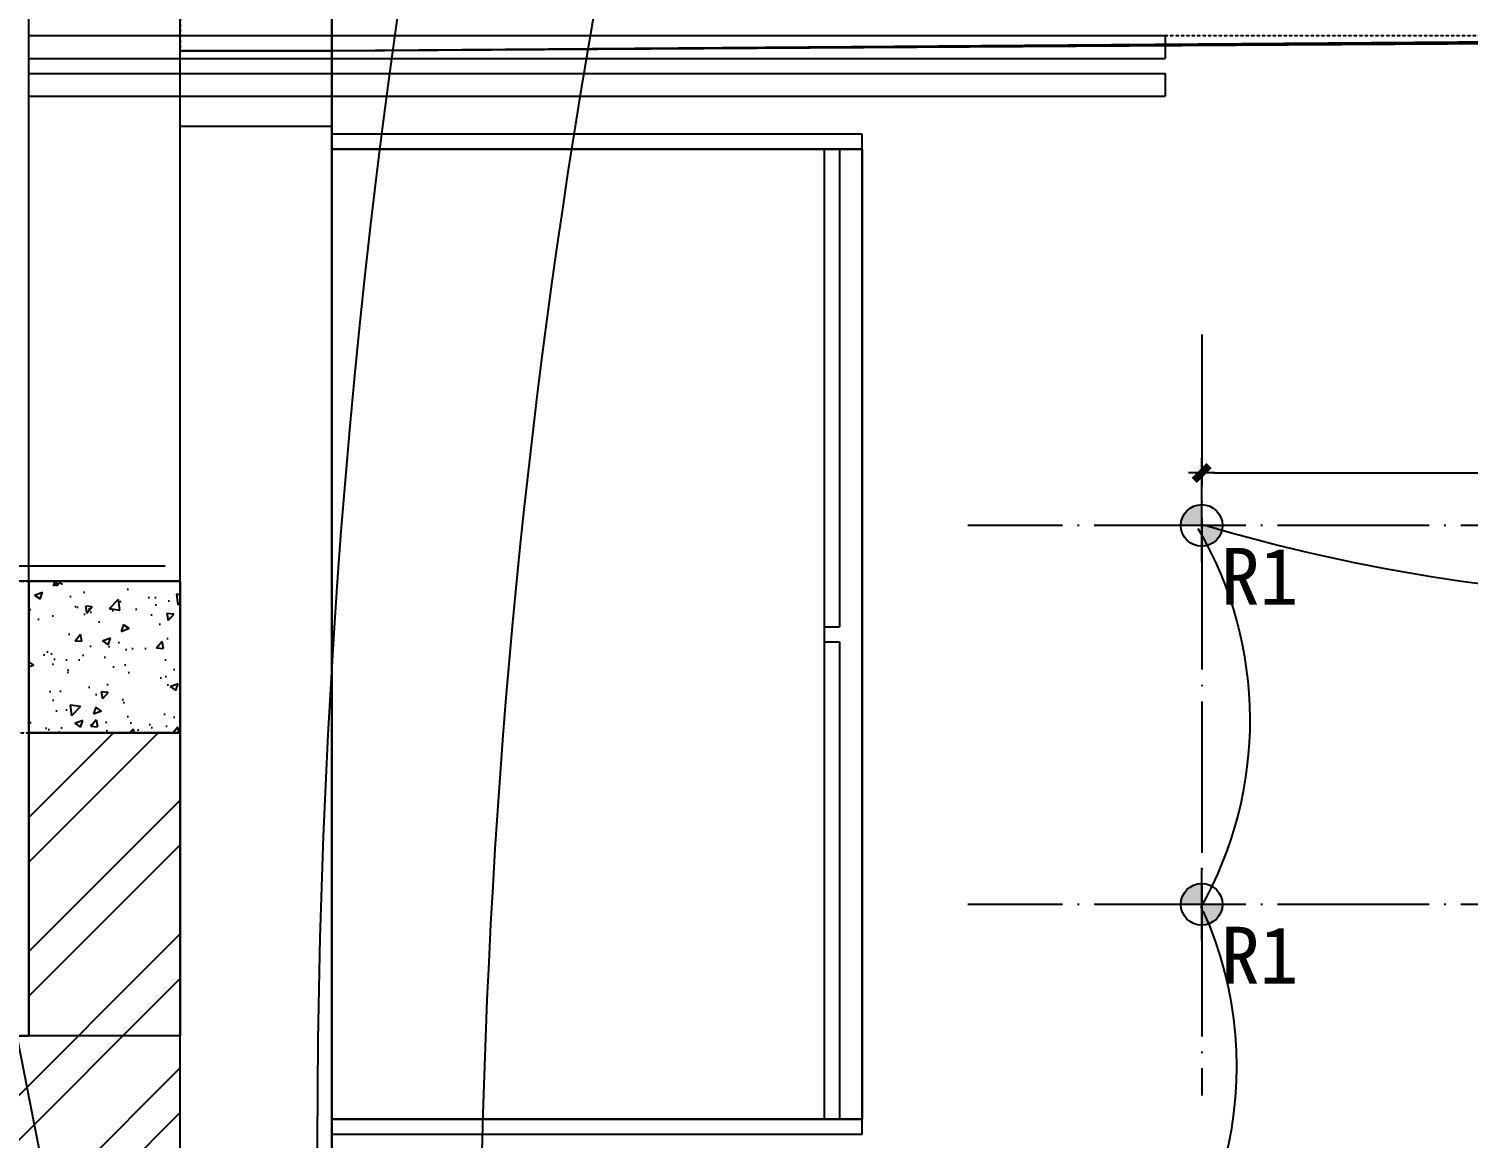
# Model space of a CAD drawing. Extents: x 11992 to 29481, y -6727 to 6811.
# Drawn here: x 18700 to 20600, y -4704 to -3240 of the extents above; entities that cross this region are included whole.
import ezdxf

# ---------------------------------------------------------------- set-up
doc = ezdxf.new("R2010")
doc.units = 0
doc.header["$MEASUREMENT"] = 0
doc.linetypes.add('DASHED', pattern=[19.05, 12.7, -6.35])
doc.linetypes.add('DOTE', pattern=[2.42, 2, -0.2, 0.02, -0.2])
doc.layers.get('0').update_dxf_attribs({"color": 8, "linetype": 'CONTINUOUS'})
doc.layers.get('Defpoints').update_dxf_attribs({"color": 8, "linetype": 'CONTINUOUS'})
for name, color, linetype in [('__附着_S88-LYGC-YTC-10_SEN147J2_设计区$0$PUB_HATCH', 8, 'CONTINUOUS'), ('DQ-BEAM-DASH', 8, 'DASHED'), ('DQ-GZ', 8, 'CONTINUOUS'), ('E_WINDOW', 8, 'CONTINUOUS'), ('FF-FINISH【完成面】', 8, 'CONTINUOUS'), ('WALL', 8, 'CONTINUOUS'), ('zoylight 2射灯', 1, 'CONTINUOUS'), ('zoylight 3编号', 7, 'CONTINUOUS'), ('zoylight 4标注', 9, 'CONTINUOUS'), ('zoylight 5回路', 4, 'CONTINUOUS')]:
    doc.layers.add(name, color=color, linetype=linetype)
doc.styles.add('CCD-DIM', font='archs.shx', dxfattribs={"width": 0.8})
doc.styles.add('TFB MS 3mm at 1 to 25', font='arial.ttf', dxfattribs={"height": 75})
doc.dimstyles.new('zoylight_DIM_40', dxfattribs={"dimscale": 40, "dimtxt": 1.9, "dimasz": 0.4, "dimexe": 0.5, "dimexo": 0.5, "dimgap": 0.5, "dimtad": 1, "dimdec": 0, "dimrnd": 5, "dimzin": 12, "dimdsep": 46, "dimtxsty": 'CCD-DIM', "dimblk": 'CCD_Dimension_Tick', "dimcen": 0.125, "dimclrd": 44, "dimclre": 44, "dimclrt": 50, "dimadec": 0, "dimazin": 0, "dimtfac": 1, "dimtdec": 0, "dimtmove": 2, "dimatfit": 3, "dimldrblk": 'CCD_Leader_Dot', "dimfxl": 0, "dimtvp": 1, "dimtolj": 1, "dimtzin": 0, "dimarcsym": 0})

# ---------------------------------------------------------------- blocks, each defined once
blk = doc.blocks.new('A$C00F337EA')
h = blk.add_hatch()
h.set_pattern_fill('混凝土', color=9, scale=15, angle=180, style=0)
h.set_pattern_definition([(230, (284158.3, 127968.4), (-107.589027, 9.41282), [11.25, -123.75]), (175, (284158.3, 127968.4), (20.8127, -112.82882), [9, -99]), (280.4514, (284149.33, 127969.18), (-86.776407, -103.41593), [9.56103, -105.171317]), (226.1842, (284158.3, 127938.4), (-160.08616, 24.82785), [16.875, -185.625]), (276.6356, (284144.96, 127940.47), (-140.199406, -146.11768), [14.34154, -157.75695]), (171.1842, (284158.3, 127938.4), (-140.19929, -146.11779), [13.5, -148.5]), (201, (284143.3, 127945.9), (-89.536058, 60.392834), [11.25, -123.75]), (146, (284143.3, 127945.9), (-36.4973, -108.772507), [9, -99]), (251.4514, (284135.84, 127950.93), (-126.033394, -48.379575), [9.56103, -105.171317]), (217.5, (284158.3, 127968.4), (-1.8239783, -49.934078), [0, -97.8, 0, -100.5, 0, -99.375]), (187.5, (284158.3, 127968.4), (-39.460431, -59.161757), [0, -57.3, 0, -95.55, 0, -37.875]), (147.5, (284191.75, 127968.4), (-80.0733654, 3.383231), [0, -37.5, 0, -117, 0, -155.25]), (137.5, (284206.75, 127968.4), (-87.477925, -15.015747), [0, -48.75, 0, -77.7, 0, -110.25])])
h.paths.add_polyline_path([(5900, -7200), (6100, -7200), (6100, -7000), (5900, -7000)])
at = {"layer": '__附着_S88-LYGC-YTC-10_SEN147J2_设计区$0$PUB_HATCH'}
h = blk.add_hatch(dxfattribs=at)
h.set_pattern_fill('金属', color=256, scale=50, style=0)
h.set_pattern_definition([(45, (0, 0), (-88.3883, 88.3883), []), (45, (58.93, 0), (-88.3883, 88.3883), [])])
h.paths.add_polyline_path([(5600, -7600), (5600, -7800), (6100, -7800), (6100, -7200), (5900, -7200), (5900, -7600)])
at = {"layer": 'DQ-GZ'}
blk.add_lwpolyline([(6100, -7200), (5900, -7200), (5900, -7000), (6100, -7000)], close=True, dxfattribs=at)
at = {"layer": 'WALL'}
for p, q in [((6100, -7200), (5900, -7200)), ((6100, -7800), (6100, -7200))]:
    blk.add_line(p, q, dxfattribs=at)
blk = doc.blocks.new('MB-B')
at = {"layer": 'DQ-BEAM-DASH', "ltscale": 0.01}
for p, q in [((-11200, 4800), (-11200, 1100)), ((-11000, 4800), (-11000, 1100)), ((-7800, 1120), (-11000, 1120))]:
    blk.add_line(p, q, dxfattribs=at)
for points in [[(-14000, 400), (-11200, 400)], [(-14000, 200), (-11200, 200)]]:
    blk.add_lwpolyline(points, dxfattribs=at)
blk = doc.blocks.new('嵌入式射灯55')
at = {"layer": 'zoylight 2射灯'}
h = blk.add_hatch(color=256, dxfattribs=at)
h.dxf.hatch_style = 1
h.paths.add_polyline_path([(0, 0), (0, 27.5, 0.41421356), (-27.5, 0)])
h.paths.add_polyline_path([(0, -27.5, 0.41421356), (27.5, 0), (0, 0)])
for p, q in [((0, -48.125), (0, 48.125)), ((48.125, 0), (-48.125, 0))]:
    blk.add_line(p, q, dxfattribs=at)
blk.add_circle((0, 0), 27.5, dxfattribs=at)
blk = doc.blocks.new('CCD_Dimension_Tick')
at = {"color": 0, "linetype": 'ByBlock'}
for p, q in [((-1.09, 0), (0, 0)), ((0, 0), (1.09, 0))]:
    blk.add_line(p, q, dxfattribs=at)
at = {"color": 0, "linetype": 'Continuous', "const_width": 0.608}
blk.add_lwpolyline([(-0.61, -0.61), (0.61, 0.61)], dxfattribs=at)
blk = doc.blocks.new('*D82')
at = {"layer": 'Defpoints', "color": 0, "linetype": 'Continuous'}
for p in [(21550.8, -3826.5), (20247.8, -3895.8, -1477.4), (21550.8, -3895.8, -1477.4)]:
    blk.add_point(p, dxfattribs=at)
at = {"layer": 'zoylight 4标注', "color": 44, "lineweight": -2}
for p, q in [((20247.8, -3875.8), (20247.8, -3806.5)), ((20263.8, -3826.5), (21534.8, -3826.5))]:
    blk.add_line(p, q, dxfattribs=at)
at = {"layer": 'zoylight 4标注', "color": 44, "linetype": 'Continuous', "lineweight": -2}
blk.add_line((21550.8, -3875.8), (21550.8, -3806.5), dxfattribs=at)
at = {"layer": 'zoylight 4标注', "color": 44, "linetype": 'Continuous', "lineweight": -2, "xscale": 16, "yscale": 16, "zscale": 16, "rotation": 180}
blk.add_blockref('CCD_Dimension_Tick', (20247.8, -3826.5), dxfattribs=at)
at = {"layer": 'zoylight 4标注', "color": 44, "linetype": 'Continuous', "lineweight": -2, "xscale": 16, "yscale": 16, "zscale": 16}
blk.add_blockref('CCD_Dimension_Tick', (21550.8, -3826.5), dxfattribs=at)
at = {"layer": 'zoylight 4标注', "color": 50, "linetype": 'Continuous', "insert": (20899.3, -3768.5), "char_height": 76, "attachment_point": 5, "style": 'CCD-DIM'}
blk.add_mtext('\\A1;1305', dxfattribs=at)
blk = doc.blocks.new('CCD_Leader_Dot')
at = {"color": 0, "linetype": 'ByBlock'}
blk.add_line((-5, 0), (-10, 0), dxfattribs=at)
at = {"color": 0, "linetype": 'ByBlock', "const_width": 5}
blk.add_lwpolyline([(-2.5, 0, 1), (2.5, 0, 1)], format="xyb", close=True, dxfattribs=at)

msp = doc.modelspace()

# ---------------------------------------------------------------- hatches: boundary and pattern name
h = msp.add_hatch()
h.set_pattern_fill('混凝土', color=256, scale=15, style=0)
h.set_pattern_definition([(50, (-261958.68, -141781.815), (107.589027, -9.41282), [11.25, -123.75]), (355, (-261958.68, -141781.81), (-20.8127, 112.82882), [9, -99]), (100.4514, (-261949.72, -141782.6), (86.776407, 103.41593), [9.56103, -105.171317]), (46.1842, (-261958.68, -141751.81), (160.08616, -24.82785), [16.875, -185.625]), (96.6356, (-261945.34, -141753.88), (140.199406, 146.11768), [14.34154, -157.75695]), (351.1842, (-261958.68, -141751.81), (140.19929, 146.11779), [13.5, -148.5]), (21, (-261943.68, -141759.315), (89.536058, -60.392834), [11.25, -123.75]), (326, (-261943.68, -141759.31), (36.4973, 108.772507), [9, -99]), (71.4514, (-261936.22, -141764.35), (126.033394, 48.379575), [9.56103, -105.171317]), (37.5, (-261958.68, -141781.815), (1.8239783, 49.934078), [0, -97.8, 0, -100.5, 0, -99.375]), (7.5, (-261958.68, -141781.815), (39.460431, 59.161757), [0, -57.3, 0, -95.55, 0, -37.875]), (327.5, (-261992.13, -141781.815), (80.0733654, -3.383231), [0, -37.5, 0, -117, 0, -155.25]), (317.5, (-262007.13, -141781.815), (87.477925, 15.015747), [0, -48.75, 0, -77.7, 0, -110.25])])
h.paths.add_polyline_path([(18699.6, -3969.5), (18899.6, -3969.5), (18899.6, -4169.5), (18699.6, -4169.5)])

# ---------------------------------------------------------------- linework, layer by layer
for p, q in [((19099.6, 430.6, 559.6), (19099.6, -3269.4, 559.6)), ((19099.6, 430.6, 559.6), (19099.6, -3269.4, 559.6)), ((19099.6, 430.6, 379.6), (19099.6, -3269.4, 379.6)), ((19099.6, 430.6, 329.6), (19099.6, -3269.4, 329.6)), ((18699.6, -3969.4, -40.4), (18699.6, -769.4, -40.4)), ((18699.6, -3969.4, 379.6), (18699.6, -769.4, 379.6)), ((18899.6, -3369.4, -40.4), (18899.6, -769.4, -40.4)), ((18899.6, -3969.4, -40.4), (18899.6, -769.4, -40.4)), ((18899.6, -3269.4, 379.6), (18899.6, -769.4, 379.6)), ((18899.6, -3969.4, 379.6), (18899.6, -769.4, 379.6)), ((19099.6, -3369.4, -40.4), (19099.6, -769.4, -40.4)), ((19099.6, -3269.4, 379.6), (19099.6, -769.4, 379.6)), ((19099.6, -2939.4, -40.4), (19099.6, -3269.4, -40.4)), ((18699.6, -3249.4, -2440.4), (20199.6, -3249.4, -2440.4)), ((18699.6, -3249.4, -40.4), (20199.6, -3249.4, -40.4)), ((19099.6, -3269.4, 559.6), (22259.6, -3249.4, 559.6)), ((22259.6, -3249.4, 559.6), (19099.6, -3269.4, 559.6)), ((19099.6, -3269.4, 379.6), (22259.6, -3249.4, 379.6)), ((22259.6, -3249.4, 329.6), (19099.6, -3269.4, 329.6)), ((19099.6, -3269.4, 379.6), (22259.6, -3249.4, 379.6)), ((19099.6, -3269.4, -40.4), (22259.6, -3249.4, -40.4)), ((21679.6, -3249.4, -40.4), (19099.6, -3269.4, -40.4)), ((20199.6, -3249.4, -2440.4), (20199.6, -3249.4, -40.4)), ((20199.6, -3249.4, -40.4), (20199.6, -3279.4, -40.4)), ((20199.6, -3249.4, -2440.4), (20199.6, -3279.4, -2440.4)), ((18699.6, -3279.4, -2440.4), (20199.6, -3279.4, -2440.4)), ((18699.6, -3279.4, -40.4), (20199.6, -3279.4, -40.4)), ((18899.6, -3969.4, 559.6), (18899.6, -3269.4, 559.6)), ((18899.6, -3269.4, 559.6), (19099.6, -3269.4, 559.6)), ((18899.6, -3969.4, 379.6), (18899.6, -3269.4, 379.6)), ((18899.6, -3269.4, 379.6), (19099.6, -3269.4, 379.6)), ((18899.6, -3269.4, 559.6), (18899.6, -3269.4, 379.6)), ((18899.6, -3269.4, 379.6), (19099.6, -3269.4, 379.6)), ((18899.6, -3369.4, -40.4), (18899.6, -3269.4, 379.6)), ((18899.6, -3969.4, -2440.4), (18899.6, -3269.4, -2440.4)), ((18899.6, -3269.4, -2440.4), (19099.6, -3269.4, -2440.4)), ((18899.6, -3969.4, 559.6), (18899.6, -3269.4, 559.6)), ((18899.6, -3269.4, 559.6), (19099.6, -3269.4, 559.6)), ((18899.6, -3969.4, -2440.4), (18899.6, -3269.4, -2440.4)), ((19099.6, -3269.4, -2440.4), (18899.6, -3269.4, -2440.4)), ((18899.6, -3269.4, 559.6), (18899.6, -3269.4, -2440.4)), ((18899.6, -3969.4, -2440.4), (18899.6, -3269.4, -2440.4)), ((19099.6, -3269.4, -2440.4), (18899.6, -3269.4, -2440.4)), ((18899.6, -3969.4, -2640.4), (18899.6, -3269.4, -2640.4)), ((19099.6, -3269.4, -2640.4), (18899.6, -3269.4, -2640.4)), ((18899.6, -3269.4, -2440.4), (18899.6, -3269.4, -2640.4)), ((19099.6, -4769.4, 559.6), (19099.6, -3269.4, 559.6)), ((19099.6, -4769.4, 379.6), (19099.6, -3269.4, 379.6)), ((19099.6, -3269.4, 559.6), (19099.6, -3269.4, 379.6)), ((19099.6, -3269.4, 559.6), (19099.6, -3269.4, 379.6)), ((19099.6, -3269.4, 559.6), (19099.6, -3269.4, 329.6)), ((19099.6, -3369.4, -40.4), (19099.6, -3269.4, 379.6)), ((19099.6, -4769.4, 379.6), (19099.6, -3269.4, 379.6)), ((19099.6, -4769.4, -40.4), (19099.6, -3269.4, -40.4)), ((19099.6, -3269.4, 379.6), (19099.6, -3269.4, -40.4)), ((19099.6, -4769.4, -2440.4), (19099.6, -3269.4, -2440.4)), ((19099.6, -4769.4, 559.6), (19099.6, -3269.4, 559.6)), ((19099.6, -3269.4, -2440.4), (19099.6, -4769.4, -2440.4)), ((19099.6, -3269.4, 559.6), (19099.6, -3269.4, -2440.4)), ((19099.6, -3269.4, -2440.4), (19099.6, -4769.4, -2440.4)), ((19099.6, -3269.4, -2640.4), (19099.6, -4769.4, -2640.4)), ((19099.6, -3269.4, -2440.4), (19099.6, -3269.4, -2640.4)), ((20199.6, -3279.4, -2440.4), (20199.6, -3279.4, -40.4)), ((18699.6, -3299.4, -2440.4), (20199.6, -3299.4, -2440.4)), ((18699.6, -3299.4, -40.4), (20199.6, -3299.4, -40.4)), ((20199.6, -3299.4, -2440.4), (20199.6, -3299.4, -40.4)), ((20199.6, -3299.4, -40.4), (20199.6, -3329.4, -40.4)), ((20199.6, -3299.4, -2440.4), (20199.6, -3329.4, -2440.4)), ((18699.6, -3329.4, -2440.4), (20199.6, -3329.4, -2440.4)), ((18699.6, -3329.4, -40.4), (20199.6, -3329.4, -40.4)), ((20199.6, -3329.4, -2440.4), (20199.6, -3329.4, -40.4)), ((19099.6, -3369.4, -40.4), (18899.6, -3369.4, -40.4)), ((19099.6, -3379.4, -40.4), (19099.6, -3379.4, -2440.4)), ((19099.6, -3399.4, -40.4), (19099.6, -3379.4, -40.4)), ((19099.6, -3399.4, -2440.4), (19099.6, -3379.4, -2440.4)), ((19799.6, -3379.4, -40.4), (19099.6, -3379.4, -40.4)), ((19799.6, -3379.4, -2440.4), (19099.6, -3379.4, -2440.4)), ((19799.6, -3379.4, -2440.4), (19799.6, -3379.4, -40.4)), ((19799.6, -3399.4, -40.4), (19799.6, -3379.4, -40.4)), ((19799.6, -3399.4, -2440.4), (19799.6, -3379.4, -2440.4)), ((19099.6, -3399.4, -40.4), (19099.6, -3399.4, -2440.4)), ((19799.6, -3399.4, -40.4), (19099.6, -3399.4, -40.4)), ((19799.6, -3399.4, -2440.4), (19099.6, -3399.4, -2440.4)), ((19749.6, -3399.4, -2440.4), (19099.6, -3399.4, -2440.4)), ((19099.6, -3399.4, -2440.4), (19099.6, -4679.4, -2440.4)), ((19749.6, -3399.4, -2390.4), (19099.6, -3399.4, -2390.4)), ((19099.6, -3399.4, -2390.4), (19099.6, -4679.4, -2390.4)), ((19099.6, -3399.4, -2440.4), (19099.6, -3399.4, -2390.4)), ((19099.6, -4679.4, -40.4), (19099.6, -3399.4, -40.4)), ((19099.6, -3399.4, -40.4), (19799.6, -3399.4, -40.4)), ((19099.6, -3399.4, -60.4), (19099.6, -4679.4, -60.4)), ((19099.6, -3399.4, -60.4), (19799.6, -3399.4, -60.4)), ((19099.6, -3399.4, -40.4), (19099.6, -3399.4, -60.4)), ((19749.6, -3399.4, -2440.4), (19749.6, -4679.4, -2440.4)), ((19749.6, -3399.4, -2390.4), (19749.6, -4679.4, -2390.4)), ((19749.6, -3399.4, -2440.4), (19749.6, -3399.4, -2390.4)), ((19749.6, -3399.4, -60.4), (19749.6, -4029.4, -60.4)), ((19749.6, -3399.4, -2460.4), (19749.6, -4029.4, -2460.4)), ((19749.6, -3399.4, -60.4), (19749.6, -3399.4, -2460.4)), ((19749.6, -3399.4, -60.4), (19769.6, -3399.4, -60.4)), ((19749.6, -3399.4, -2460.4), (19769.6, -3399.4, -2460.4)), ((19769.6, -3399.4, -60.4), (19769.6, -4029.4, -60.4)), ((19769.6, -3399.4, -2460.4), (19769.6, -4029.4, -2460.4)), ((19769.6, -3399.4, -60.4), (19769.6, -3399.4, -2460.4)), ((19799.6, -3399.4, -2440.4), (19799.6, -3399.4, -40.4)), ((19799.6, -4679.4, -40.4), (19799.6, -3399.4, -40.4)), ((19799.6, -3399.4, -60.4), (19799.6, -4679.4, -60.4)), ((19799.6, -3399.4, -40.4), (19799.6, -3399.4, -60.4)), ((18899.6, -3969.4, -2440.4), (16099.6, -3969.4, -2440.4)), ((18899.6, -3969.4, 559.6), (18699.6, -3969.4, 559.6)), ((18699.6, -3969.4, 559.6), (18699.6, -4569.4, 559.6)), ((18899.6, -3969.4, 379.6), (18699.6, -3969.4, 379.6)), ((18699.6, -3969.4, 379.6), (18699.6, -4569.4, 379.6)), ((18699.6, -3969.4, 559.6), (18699.6, -3969.4, 379.6)), ((18899.6, -3969.4, -40.4), (18699.6, -3969.4, -40.4)), ((18899.6, -3969.4, 379.6), (18699.6, -3969.4, 379.6)), ((18699.6, -3969.4, -40.4), (18699.6, -3969.4, 379.6)), ((18699.6, -3969.4, 559.6), (18899.6, -3969.4, 559.6)), ((18899.6, -3969.4, -2440.4), (18699.6, -3969.4, -2440.4)), ((18899.6, -3969.4, -2440.4), (18699.6, -3969.4, -2440.4)), ((18899.6, -3969.4, -2640.4), (18699.6, -3969.4, -2640.4)), ((18899.6, -3969.4, 559.6), (18899.6, -3969.4, 379.6)), ((18899.6, -3969.4, -40.4), (18899.6, -3969.4, 379.6)), ((18899.6, -3969.4, 559.6), (18899.6, -3969.4, -2440.4)), ((18899.6, -3969.4, -2440.4), (18899.6, -3969.4, -2640.4)), ((19749.6, -4029.4, -60.4), (19749.6, -4029.4, -2460.4)), ((19749.6, -4029.4, -60.4), (19769.6, -4029.4, -60.4)), ((19749.6, -4029.4, -2460.4), (19769.6, -4029.4, -2460.4)), ((19769.6, -4029.4, -60.4), (19769.6, -4029.4, -2460.4)), ((19749.6, -4049.4, -60.4), (19749.6, -4679.4, -60.4)), ((19749.6, -4049.4, -2460.4), (19749.6, -4679.4, -2460.4)), ((19749.6, -4049.4, -60.4), (19749.6, -4049.4, -2460.4)), ((19749.6, -4049.4, -60.4), (19769.6, -4049.4, -60.4)), ((19749.6, -4049.4, -2460.4), (19769.6, -4049.4, -2460.4)), ((19769.6, -4049.4, -60.4), (19769.6, -4679.4, -60.4)), ((19769.6, -4049.4, -2460.4), (19769.6, -4679.4, -2460.4)), ((19769.6, -4049.4, -60.4), (19769.6, -4049.4, -2460.4)), ((18399.6, -4569.4, 559.6), (18699.6, -4569.4, 559.6)), ((18399.6, -4569.4, 379.6), (18699.6, -4569.4, 379.6)), ((18699.6, -4569.4, 559.6), (18699.6, -4569.4, 379.6)), ((19099.6, -4679.4, -40.4), (19099.6, -4679.4, -2440.4)), ((19099.6, -4699.4, -40.4), (19099.6, -4679.4, -40.4)), ((19099.6, -4699.4, -2440.4), (19099.6, -4679.4, -2440.4)), ((19799.6, -4679.4, -40.4), (19099.6, -4679.4, -40.4)), ((19799.6, -4679.4, -2440.4), (19099.6, -4679.4, -2440.4)), ((19749.6, -4679.4, -2440.4), (19099.6, -4679.4, -2440.4)), ((19749.6, -4679.4, -2390.4), (19099.6, -4679.4, -2390.4)), ((19099.6, -4679.4, -2440.4), (19099.6, -4679.4, -2390.4)), ((19099.6, -4679.4, -40.4), (19799.6, -4679.4, -40.4)), ((19099.6, -4679.4, -60.4), (19799.6, -4679.4, -60.4)), ((19099.6, -4679.4, -40.4), (19099.6, -4679.4, -60.4)), ((19749.6, -4679.4, -2440.4), (19749.6, -4679.4, -2390.4)), ((19749.6, -4679.4, -60.4), (19749.6, -4679.4, -2460.4)), ((19749.6, -4679.4, -60.4), (19769.6, -4679.4, -60.4)), ((19749.6, -4679.4, -2460.4), (19769.6, -4679.4, -2460.4)), ((19769.6, -4679.4, -60.4), (19769.6, -4679.4, -2460.4)), ((19799.6, -4679.4, -2440.4), (19799.6, -4679.4, -40.4)), ((19799.6, -4699.4, -40.4), (19799.6, -4679.4, -40.4)), ((19799.6, -4699.4, -2440.4), (19799.6, -4679.4, -2440.4)), ((19799.6, -4679.4, -40.4), (19799.6, -4679.4, -60.4)), ((19099.6, -4699.4, -40.4), (19099.6, -4699.4, -2440.4)), ((19799.6, -4699.4, -40.4), (19099.6, -4699.4, -40.4)), ((19799.6, -4699.4, -2440.4), (19099.6, -4699.4, -2440.4)), ((19799.6, -4699.4, -2440.4), (19799.6, -4699.4, -40.4))]:
    msp.add_line(p, q)
at = {"layer": 'DQ-GZ'}
msp.add_lwpolyline([(18899.6, -3969.5), (18699.6, -3969.5), (18699.6, -4169.5), (18899.6, -4169.5)], close=True, dxfattribs=at)
at = {"layer": 'FF-FINISH【完成面】', "linetype": 'ByBlock'}
msp.add_lwpolyline([(18879.6, -3949.5), (18679.6, -3949.5), (18679.6, -4549.5)], dxfattribs=at)
msp.add_lwpolyline([(18879.6, -3949.5), (18679.6, -3949.5), (18679.6, -4549.5)], dxfattribs=at)
at = {"layer": 'WALL'}
msp.add_line((18899.6, -4569.5), (18399.6, -4569.5), dxfattribs=at)
msp.add_lwpolyline([(18699.6, -3969.5), (18899.6, -3969.5), (18899.6, -4569.5), (18699.6, -4569.5)], close=True, dxfattribs=at)
at = {"layer": 'zoylight 4标注', "color": 9, "linetype": 'DOTE', "ltscale": 100}
for p, q in [((20247.8, -3644), (20247.8, -4648.1)), ((21757.9, -3895.8, -1477.4), (19939.1, -3895.8, -1477.4)), ((21757.9, -4395.8, -1477.4), (19939.1, -4395.8, -1477.4))]:
    msp.add_line(p, q, dxfattribs=at)
at = {"layer": 'zoylight 5回路', "linetype": 'Continuous'}
for centre, radius, start, end in [((29681.4, -4718.9), 10601.1, 162.13774, 185.40822), ((71112.1, 5667.4), 53418.4, 187.93296, 192.30889), ((29354, -4954), 10058.9, 166.15253, 184.37277), ((24129.7, -3237.6), 5932.5, 180.05138, 204.65046), ((20921.3, -1635.1), 2357.3, 253.425, 285.4224), ((19809.5, -4153), 502.3, 330.4744, 30.2749), ((19795.6, -4609.7), 498.6, 307.2863, 24.3371)]:
    msp.add_arc(centre, radius, start, end, dxfattribs=at)

# ---------------------------------------------------------------- block references
msp.add_blockref('MB-B', (30099.6, -4369.5))
at = {"layer": 'E_WINDOW'}
msp.add_blockref('A$C00F337EA', (12799.6, 3030.5), dxfattribs=at)
at = {"layer": 'zoylight 2射灯'}
for p in [(20247.8, -3895.8, -1477.4), (20247.8, -4395.8, -1477.4)]:
    msp.add_blockref('嵌入式射灯55', p, dxfattribs=at)

# ---------------------------------------------------------------- texts
at = {"layer": 'zoylight 3编号', "char_height": 75, "width": 104.77, "attachment_point": 1, "style": 'TFB MS 3mm at 1 to 25'}
for insert in [(20273.4, -3925.4, -1477.4), (20273.4, -4425.4, -1477.4)]:
    msp.add_mtext('{\\fSimHei|b0|i0|c134|p49;R1}', dxfattribs=dict(at, insert=insert))

# ---------------------------------------------------------------- dimensions: what is measured, and where the dimension line sits
at = {"layer": 'zoylight 4标注', "linetype": 'Continuous'}
dim = msp.add_aligned_dim(p1=(20247.8, -3895.8, -1477.4), p2=(21550.8, -3895.8, -1477.4), distance=69.3, dimstyle='zoylight_DIM_40', dxfattribs=at)
dim.commit()
dim.dimension.update_dxf_attribs({"geometry": '*D82', "text_midpoint": (20899.3, -3768.5)})

doc.saveas('drawing.dxf')
